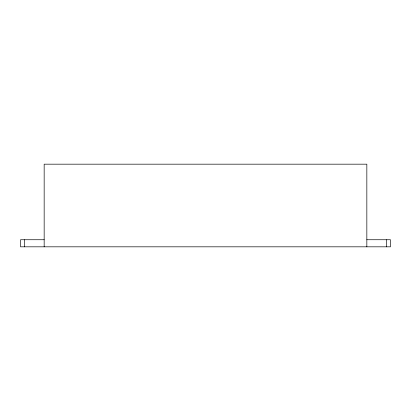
<?xml version="1.0" encoding="UTF-8"?>
<svg xmlns="http://www.w3.org/2000/svg" width="411" height="411" viewBox="0 0 411 411"><rect width="100%" height="100%" fill="white"/><g stroke="black" fill="none" stroke-linecap="round" stroke-linejoin="round"><path stroke-width="0.62" d="M44.162 239.736L20.55 239.736L20.55 246.821L390.45 246.821L390.45 239.736L366.838 239.736M386.515 239.736L386.515 246.821M366.838 246.821L366.838 164.179L44.162 164.179L44.162 246.821M24.485 239.736L24.485 246.821"/></g></svg>
